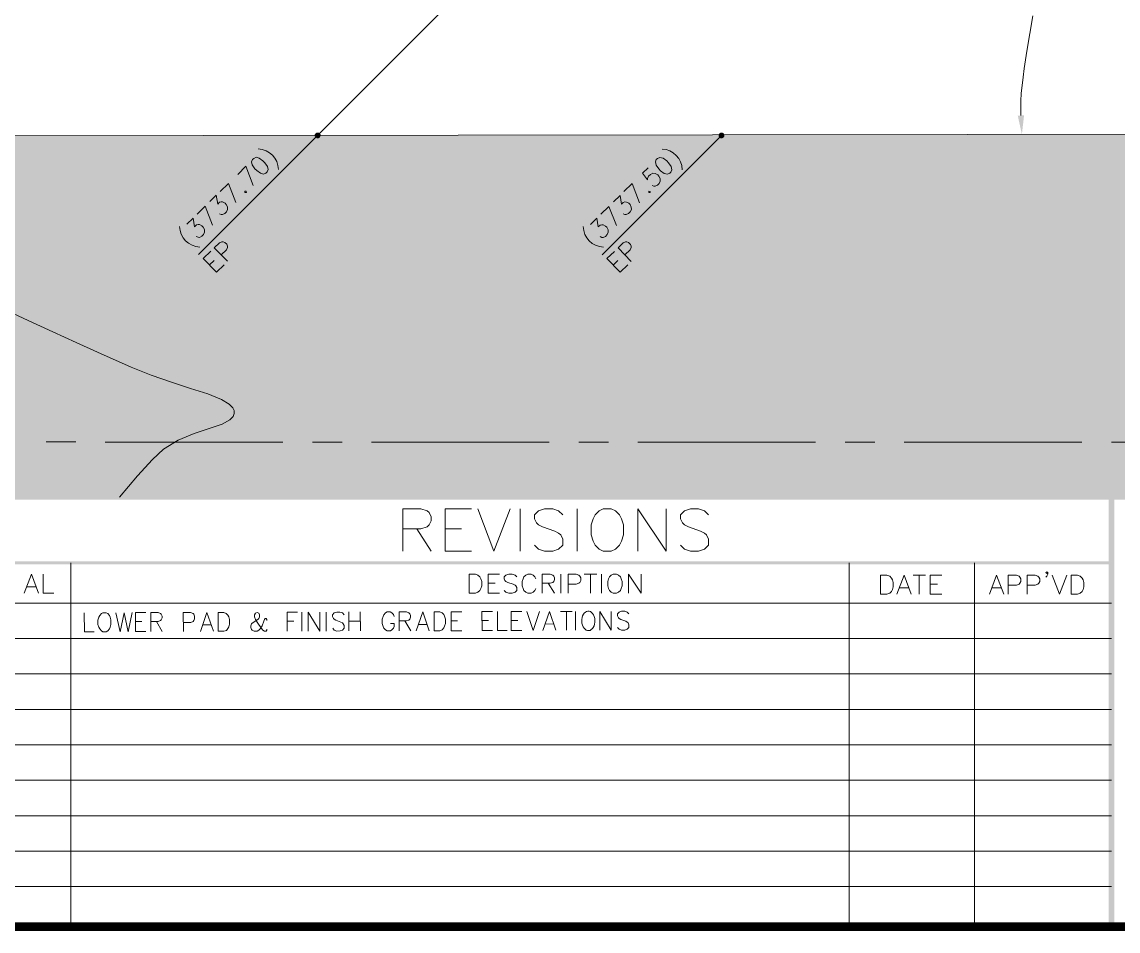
# Model space of a CAD drawing. Header units: millimetres. Extents: x -419 to 20046, y -14642 to 2638.
# Drawn here: x 7.836 to 12.466, y 0.481 to 4.32 of the extents above; entities that cross this region are included whole.
import ezdxf

# ---------------------------------------------------------------- set-up
doc = ezdxf.new("R2010")
doc.units = ezdxf.units.MM
for name, color, linetype in [('PDF11_----TX00', 7, 'Continuous'), ('PDF11_24x36$-$Yucca$Valley$TB$CUP$----TB02', 7, 'Continuous'), ('PDF11_24x36$-$Yucca$Valley$TB$CUP$----TB03', 7, 'Continuous'), ('PDF11_EXTO$EXMACL', 7, 'Continuous'), ('PDF11_EXTO$EXPNEP', 7, 'Continuous'), ('PDF11_PRPN$PRPNDY', 7, 'Continuous'), ('PDF11_VICINITY MAP', 7, 'Continuous')]:
    doc.layers.add(name, color=color, linetype=linetype)
for name, color, linetype, true_color in [('PDF11_0', 7, 'Continuous', 0xb3b3b3), ('PDF11_EXTO$--C3-Surface-EXTO', 7, 'Continuous', 0xb3b3b3), ('PDF11_EXTO$PRPNACHA', 7, 'Continuous', 0xebebeb)]:
    doc.layers.add(name, color=color, linetype=linetype, true_color=true_color)

msp = doc.modelspace()

# ---------------------------------------------------------------- hatches: boundary and pattern name
at = {"layer": 'PDF11_0', "transparency": 33554559}
for points in [[(12.0601, 3.8453), (12.0693, 3.9253), (12.0426, 3.9245)], [(9.0766, 3.8495), (9.0732, 3.8445), (9.0857, 3.8411)], [(9.0857, 3.8411), (9.0732, 3.8445), (9.0732, 3.8378)], [(9.0857, 3.8411), (9.0824, 3.8528), (9.0766, 3.8495)], [(9.0857, 3.8411), (9.0891, 3.8528), (9.0824, 3.8528)], [(9.0941, 3.8495), (9.0891, 3.8528), (9.0857, 3.8411)], [(9.0857, 3.8411), (9.0974, 3.8445), (9.0941, 3.8495)], [(9.0857, 3.8411), (9.0974, 3.8378), (9.0974, 3.8445)], [(10.7825, 3.8495), (10.7792, 3.8436), (10.7909, 3.8403)], [(10.7909, 3.8403), (10.7792, 3.8436), (10.7792, 3.837)], [(10.7909, 3.8403), (10.7875, 3.8528), (10.7825, 3.8495)], [(10.7909, 3.8403), (10.7942, 3.8528), (10.7875, 3.8528)], [(10.8, 3.8495), (10.7942, 3.8528), (10.7909, 3.8403)], [(10.7909, 3.8403), (10.8034, 3.8436), (10.8, 3.8495)], [(10.7909, 3.8403), (10.8034, 3.837), (10.8034, 3.8436)], [(9.0857, 3.8411), (9.0732, 3.8378), (9.0766, 3.832)], [(9.0766, 3.832), (9.0824, 3.8286), (9.0857, 3.8411)], [(9.0857, 3.8411), (9.0824, 3.8286), (9.0891, 3.8286)], [(9.0857, 3.8411), (9.0891, 3.8286), (9.0941, 3.832)], [(9.0941, 3.832), (9.0974, 3.8378), (9.0857, 3.8411)], [(10.7909, 3.8403), (10.7792, 3.837), (10.7825, 3.832)], [(10.7825, 3.832), (10.7875, 3.8286), (10.7909, 3.8403)], [(10.7909, 3.8403), (10.7875, 3.8286), (10.7942, 3.8286)], [(10.7909, 3.8403), (10.7942, 3.8286), (10.8, 3.832)], [(10.8, 3.832), (10.8034, 3.837), (10.7909, 3.8403)]]:
    msp.add_hatch(color=7, dxfattribs=at).paths.add_polyline_path(points)
at = {"layer": 'PDF11_EXTO$PRPNACHA', "transparency": 33554559}
for points in [[(3.2269, 3.8334), (3.2269, 3.8298), (19.3941, 3.8261), (15.2529, 3.8495)], [(3.2269, 3.8298), (3.2269, 3.8261), (19.3941, 3.8261)], [(3.2269, 3.8261), (3.2269, 3.826), (19.3949, 3.8253), (19.3941, 3.8261)], [(3.2269, 3.826), (3.2269, 3.8253), (19.3949, 3.8253)], [(3.2269, 3.7619), (3.2269, 3.7352), (19.6932, 3.6103), (19.3949, 3.8253)], [(3.2269, 3.8253), (3.2269, 3.7619), (19.3949, 3.8253)], [(3.2269, 3.7352), (3.2269, 3.6103), (19.6932, 3.6103)], [(27.9245, 3.61), (27.9245, 3.6103), (3.2269, 3.6103), (3.2269, 3.4248), (17.0843, 2.3141), (17.0961, 2.3141)], [(17.0801, 2.3141), (17.0843, 2.3141), (3.2269, 3.4248), (3.2269, 3.0142)], [(11.4609, 2.3135), (17.0801, 2.3141), (3.2269, 3.0142), (3.2269, 2.3135)]]:
    msp.add_hatch(color=256, dxfattribs=at).paths.add_polyline_path(points)

# ---------------------------------------------------------------- linework, layer by layer
at = {"layer": 'PDF11_----TX00', "lineweight": 20}
for points in [[(8.7474, 3.6761), (8.7815, 3.7103), (8.8132, 3.6295)], [(10.4983, 3.6295), (10.5058, 3.627), (10.5108, 3.6261), (10.5208, 3.6311), (10.5283, 3.6378), (10.5325, 3.6478), (10.5325, 3.6586), (10.5267, 3.6686), (10.5217, 3.6745), (10.5108, 3.6803), (10.5008, 3.6811), (10.4908, 3.6761), (10.4833, 3.6686), (10.4792, 3.6595), (10.4792, 3.6536), (10.4575, 3.6811), (10.4817, 3.7045)], [(8.674, 3.6045), (8.7082, 3.6378), (8.7399, 3.557)], [(10.3792, 3.6036), (10.4133, 3.6378), (10.445, 3.5561)], [(8.6299, 3.5611), (8.6565, 3.5878), (8.6632, 3.5511), (8.6707, 3.5586), (8.6782, 3.5603), (8.6832, 3.5603), (8.694, 3.5545), (8.699, 3.5495), (8.7049, 3.5386), (8.7049, 3.5286), (8.7007, 3.5186), (8.6932, 3.5111), (8.6832, 3.5069), (8.6782, 3.5069), (8.6707, 3.5103)], [(10.335, 3.5603), (10.3625, 3.587), (10.3692, 3.5511), (10.3758, 3.5578), (10.3833, 3.5603), (10.3892, 3.5595), (10.3992, 3.5545), (10.405, 3.5486), (10.41, 3.5378), (10.4108, 3.5278), (10.4058, 3.5178), (10.3983, 3.5111), (10.3883, 3.5061), (10.3833, 3.5069), (10.3758, 3.5094)], [(8.5757, 3.5078), (8.6099, 3.542), (8.6415, 3.4611)], [(10.2817, 3.5078), (10.3158, 3.5411), (10.3475, 3.4603)], [(8.5323, 3.4653), (8.559, 3.4911), (8.5657, 3.4553), (8.5732, 3.4628), (8.5807, 3.4644), (8.5857, 3.4644), (8.5957, 3.4586), (8.6015, 3.4528), (8.6074, 3.4428), (8.6074, 3.4319), (8.6032, 3.4219), (8.5957, 3.4153), (8.5857, 3.4103), (8.5807, 3.4111), (8.5724, 3.4136)], [(10.2375, 3.4644), (10.2642, 3.4911), (10.2708, 3.4544), (10.2783, 3.4619), (10.2858, 3.4636), (10.2908, 3.4636), (10.3017, 3.4578), (10.3067, 3.4528), (10.3125, 3.4419), (10.3125, 3.4319), (10.3083, 3.4219), (10.3008, 3.4144), (10.2908, 3.4103), (10.2858, 3.4103), (10.2783, 3.4136)], [(8.704, 3.3094), (8.6482, 3.3661), (8.6707, 3.3878), (8.6807, 3.3919), (8.6857, 3.3919), (8.6932, 3.3886), (8.7015, 3.3811), (8.704, 3.3728), (8.704, 3.3678), (8.6999, 3.3578), (8.6774, 3.3361)], [(10.41, 3.3086), (10.3542, 3.3661), (10.3758, 3.3869), (10.3858, 3.3919), (10.3908, 3.3919), (10.3983, 3.3886), (10.4067, 3.3803), (10.41, 3.3728), (10.41, 3.3678), (10.405, 3.3578), (10.3833, 3.3361)], [(8.6899, 3.2944), (8.6582, 3.2636), (8.6015, 3.3203), (8.634, 3.3519)], [(10.395, 3.2944), (10.3633, 3.2628), (10.3075, 3.3203), (10.3392, 3.3511)], [(8.6482, 3.3128), (8.6282, 3.2936)], [(10.3533, 3.3119), (10.3342, 3.2928)]]:
    msp.add_lwpolyline(points, dxfattribs=at)
for points in [[(8.8107, 3.7386), (8.8157, 3.7436), (8.8257, 3.7486), (8.8382, 3.7453), (8.854, 3.7336), (8.8624, 3.7253), (8.8732, 3.7095), (8.8765, 3.697), (8.8715, 3.687), (8.8665, 3.682), (8.8565, 3.6778), (8.844, 3.6811), (8.8282, 3.692), (8.8199, 3.7003), (8.809, 3.7161), (8.8057, 3.7295)], [(10.5158, 3.7386), (10.5208, 3.7436), (10.5308, 3.7478), (10.5442, 3.7445), (10.56, 3.7336), (10.5675, 3.7253), (10.5783, 3.7095), (10.5817, 3.6961), (10.5775, 3.6861), (10.5725, 3.6811), (10.5625, 3.677), (10.5492, 3.6803), (10.5333, 3.6911), (10.5258, 3.6995), (10.515, 3.7153), (10.5117, 3.7286)], [(8.7782, 3.6053), (8.7832, 3.6053), (8.784, 3.6003), (8.7782, 3.6003)], [(10.4842, 3.6053), (10.4892, 3.6045), (10.4892, 3.5995), (10.4842, 3.6003)]]:
    msp.add_lwpolyline(points, close=True, dxfattribs=at)
for centre, radius, start, end in [((8.8307, 3.6945), 0.0892, 1.6024, 87.844), ((10.5374, 3.6952), 0.0876, 0.5775, 88.31), ((8.5919, 3.4598), 0.0905, 182.3258, 267.1206), ((10.2948, 3.4567), 0.0873, 180.4012, 268.4862)]:
    msp.add_arc(centre, radius, start, end, dxfattribs=at)
at = {"layer": 'PDF11_0', "color": 7, "lineweight": 20}
for points in [[(12.1068, 4.3462), (12.081, 4.197), (12.0693, 4.1228), (12.0651, 4.087), (12.061, 4.052), (12.0576, 4.0187), (12.0551, 3.9853), (12.0551, 3.9545), (12.056, 3.9245)], [(8.5824, 3.3378), (9.0857, 3.8411)], [(10.2875, 3.3369), (10.7909, 3.8403)]]:
    msp.add_lwpolyline(points, dxfattribs=at)
at = {"layer": 'PDF11_0', "lineweight": 18}
msp.add_lwpolyline([(8.2482, 2.3135), (8.3248, 2.4027), (8.3882, 2.4719), (8.434, 2.5152), (8.4957, 2.5544), (8.5632, 2.5819), (8.6274, 2.6027), (8.6824, 2.6219), (8.714, 2.6394), (8.7282, 2.6544), (8.7324, 2.6669), (8.7332, 2.6735), (8.7324, 2.6794), (8.7274, 2.6902), (8.7115, 2.706), (8.679, 2.7261), (8.6207, 2.7494), (8.5482, 2.7727), (8.4673, 2.7986), (8.3815, 2.8277), (8.2973, 2.8619), (8.1548, 2.9261), (8.0656, 2.9661), (7.9673, 3.0111), (7.8631, 3.0586), (7.754, 3.1102)], dxfattribs=at)
at = {"layer": 'PDF11_24x36$-$Yucca$Valley$TB$CUP$----TB02', "lineweight": 0, "const_width": 0.0375}
msp.add_lwpolyline([(35.4024, 0.4996), (35.4024, 23.5006), (0.9184, 23.5006), (0.9184, 0.4996)], close=True, dxfattribs=at)
at = {"layer": 'PDF11_24x36$-$Yucca$Valley$TB$CUP$----TB02', "lineweight": 18}
for points in [[(8.0423, 0.5184), (8.0423, 2.036)], [(11.3301, 0.5184), (11.3301, 2.036)], [(11.8593, 0.5184), (11.8593, 2.036)], [(6.5447, 1.866), (12.4385, 1.866)], [(6.5447, 1.7168), (12.4385, 1.7168)], [(6.5447, 1.5668), (12.4385, 1.5668)], [(6.5447, 1.4168), (12.4385, 1.4168)], [(6.5447, 1.2668), (12.4385, 1.2668)], [(6.5447, 1.1176), (12.4385, 1.1176)], [(6.5447, 0.9676), (12.4385, 0.9676)], [(6.5447, 0.8176), (12.4385, 0.8176)], [(6.5447, 0.6684), (12.4385, 0.6684)]]:
    msp.add_lwpolyline(points, dxfattribs=at)
at = {"layer": 'PDF11_24x36$-$Yucca$Valley$TB$CUP$----TB02', "transparency": 33554559}
for points in [[(0.9367, 2.3277), (0.9367, 2.3027), (35.3837, 2.3277)], [(0.9367, 2.3027), (35.3837, 2.3277), (35.3837, 2.3027)], [(12.426, 0.5184), (12.451, 0.5184), (12.426, 2.3152)], [(12.451, 0.5184), (12.426, 2.3152), (12.451, 2.3152)], [(6.5447, 2.0418), (6.5447, 2.0293), (12.4385, 2.0418)], [(6.5447, 2.0293), (12.4385, 2.0418), (12.4385, 2.0293)]]:
    msp.add_solid(points, dxfattribs=at)
at = {"layer": 'PDF11_24x36$-$Yucca$Valley$TB$CUP$----TB03', "lineweight": 20}
for points in [[(9.4449, 2.0852), (9.4449, 2.2643), (9.5216, 2.2643), (9.5474, 2.256), (9.5558, 2.2477), (9.5641, 2.2302), (9.5641, 2.2135), (9.5558, 2.196), (9.5474, 2.1877), (9.5216, 2.1793), (9.4449, 2.1793)], [(9.7358, 2.0852), (9.6241, 2.0852), (9.6241, 2.2643), (9.7358, 2.2643)], [(9.7616, 2.2643), (9.83, 2.0852), (9.8983, 2.2643)], [(9.9408, 2.2643), (9.9408, 2.0852)], [(10.1208, 2.2385), (10.1033, 2.256), (10.0783, 2.2643), (10.0441, 2.2643), (10.0183, 2.256), (10.0008, 2.2385), (10.0008, 2.2218), (10.0091, 2.2043), (10.0183, 2.196), (10.035, 2.1877), (10.0866, 2.1702), (10.1033, 2.1618), (10.1125, 2.1535), (10.1208, 2.136), (10.1208, 2.1102), (10.1033, 2.0935), (10.0783, 2.0852), (10.0441, 2.0852), (10.0183, 2.0935), (10.0008, 2.1102)], [(10.1808, 2.2643), (10.1808, 2.0852)], [(10.4375, 2.0852), (10.4375, 2.2643), (10.5575, 2.0852), (10.5575, 2.2643)], [(10.7367, 2.2385), (10.72, 2.256), (10.6942, 2.2643), (10.66, 2.2643), (10.6342, 2.256), (10.6175, 2.2385), (10.6175, 2.2218), (10.6258, 2.2043), (10.6342, 2.196), (10.6517, 2.1877), (10.7025, 2.1702), (10.72, 2.1618), (10.7284, 2.1535), (10.7367, 2.136), (10.7367, 2.1102), (10.72, 2.0935), (10.6942, 2.0852), (10.66, 2.0852), (10.6342, 2.0935), (10.6175, 2.1102)], [(9.5049, 2.1793), (9.5641, 2.0852)], [(9.6241, 2.1793), (9.6933, 2.1793)], [(12.1701, 1.9952), (12.166, 1.991), (12.1618, 1.9952), (12.166, 1.9985), (12.1701, 1.9952), (12.1701, 1.9877), (12.166, 1.9802), (12.1618, 1.976)], [(7.8456, 1.9077), (7.8765, 1.9877), (7.9065, 1.9077)], [(7.9256, 1.9877), (7.9256, 1.9077), (7.9715, 1.9077)], [(9.8541, 1.9077), (9.805, 1.9077), (9.805, 1.9877), (9.8541, 1.9877)], [(9.805, 1.9502), (9.835, 1.9502)], [(9.9266, 1.9768), (9.9191, 1.9843), (9.9075, 1.9877), (9.8925, 1.9877), (9.8808, 1.9843), (9.8733, 1.9768), (9.8733, 1.9685), (9.8766, 1.961), (9.8808, 1.9577), (9.8883, 1.9535), (9.9108, 1.946), (9.9191, 1.9418), (9.9225, 1.9385), (9.9266, 1.931), (9.9266, 1.9193), (9.9191, 1.9118), (9.9075, 1.9077), (9.8925, 1.9077), (9.8808, 1.9118), (9.8733, 1.9193)], [(10.0066, 1.9685), (10.0025, 1.9768), (9.995, 1.9843), (9.9875, 1.9877), (9.9725, 1.9877), (9.9641, 1.9843), (9.9566, 1.9768), (9.9533, 1.9685), (9.9491, 1.9577), (9.9491, 1.9385), (9.9533, 1.9268), (9.9566, 1.9193), (9.9641, 1.9118), (9.9725, 1.9077), (9.9875, 1.9077), (9.995, 1.9118), (10.0025, 1.9193), (10.0066, 1.9268)], [(10.0333, 1.9077), (10.0333, 1.9877), (10.0675, 1.9877), (10.0783, 1.9843), (10.0825, 1.9802), (10.0858, 1.9727), (10.0858, 1.9652), (10.0825, 1.9577), (10.0783, 1.9535), (10.0675, 1.9502), (10.0333, 1.9502)], [(10.0591, 1.9502), (10.0858, 1.9077)], [(10.1125, 1.9877), (10.1125, 1.9077)], [(10.1433, 1.9077), (10.1433, 1.9877), (10.1775, 1.9877), (10.1891, 1.9843), (10.1925, 1.9802), (10.1966, 1.9727), (10.1966, 1.961), (10.1925, 1.9535), (10.1891, 1.9502), (10.1775, 1.946), (10.1433, 1.946)], [(10.2117, 1.9877), (10.265, 1.9877)], [(10.2383, 1.9877), (10.2383, 1.9077)], [(10.2842, 1.9877), (10.2842, 1.9077)], [(10.3983, 1.9077), (10.3983, 1.9877), (10.4517, 1.9077), (10.4517, 1.9877)], [(11.5318, 1.9035), (11.5626, 1.9835), (11.5926, 1.9035)], [(11.6009, 1.9835), (11.6534, 1.9835)], [(11.6268, 1.9835), (11.6268, 1.9035)], [(11.7226, 1.9035), (11.6726, 1.9035), (11.6726, 1.9835), (11.7226, 1.9835)], [(11.6726, 1.946), (11.7034, 1.946)], [(11.9226, 1.9035), (11.9526, 1.9835), (11.9835, 1.9035)], [(12.0026, 1.9035), (12.0026, 1.9835), (12.0368, 1.9835), (12.0485, 1.9802), (12.0518, 1.976), (12.056, 1.9685), (12.056, 1.9568), (12.0518, 1.9493), (12.0485, 1.946), (12.0368, 1.9418), (12.0026, 1.9418)], [(12.0826, 1.9035), (12.0826, 1.9835), (12.1168, 1.9835), (12.1276, 1.9802), (12.1318, 1.976), (12.136, 1.9685), (12.136, 1.9568), (12.1318, 1.9493), (12.1276, 1.946), (12.1168, 1.9418), (12.0826, 1.9418)], [(12.1885, 1.9835), (12.2193, 1.9035), (12.2493, 1.9835)], [(7.8573, 1.9343), (7.8948, 1.9343)], [(11.5434, 1.9302), (11.5818, 1.9302)], [(11.9343, 1.9302), (11.9718, 1.9302)]]:
    msp.add_lwpolyline(points, dxfattribs=at)
for points in [[(10.2917, 2.2643), (10.275, 2.256), (10.2575, 2.2385), (10.2492, 2.2218), (10.2408, 2.196), (10.2408, 2.1535), (10.2492, 2.1277), (10.2575, 2.1102), (10.275, 2.0935), (10.2917, 2.0852), (10.3258, 2.0852), (10.3433, 2.0935), (10.3608, 2.1102), (10.3692, 2.1277), (10.3775, 2.1535), (10.3775, 2.196), (10.3692, 2.2218), (10.3608, 2.2385), (10.3433, 2.256), (10.3258, 2.2643)], [(9.7249, 1.9077), (9.7249, 1.9877), (9.7516, 1.9877), (9.7624, 1.9843), (9.7708, 1.9768), (9.7741, 1.9685), (9.7783, 1.9577), (9.7783, 1.9385), (9.7741, 1.9268), (9.7708, 1.9193), (9.7624, 1.9118), (9.7516, 1.9077)], [(10.3333, 1.9877), (10.3258, 1.9843), (10.3183, 1.9768), (10.3142, 1.9685), (10.3108, 1.9577), (10.3108, 1.9385), (10.3142, 1.9268), (10.3183, 1.9193), (10.3258, 1.9118), (10.3333, 1.9077), (10.3483, 1.9077), (10.3558, 1.9118), (10.3642, 1.9193), (10.3675, 1.9268), (10.3717, 1.9385), (10.3717, 1.9577), (10.3675, 1.9685), (10.3642, 1.9768), (10.3558, 1.9843), (10.3483, 1.9877)], [(11.4634, 1.9035), (11.4634, 1.9835), (11.4901, 1.9835), (11.5018, 1.9802), (11.5093, 1.9718), (11.5134, 1.9643), (11.5168, 1.9535), (11.5168, 1.9343), (11.5134, 1.9227), (11.5093, 1.9152), (11.5018, 1.9077), (11.4901, 1.9035)], [(12.2685, 1.9035), (12.2685, 1.9835), (12.2952, 1.9835), (12.3068, 1.9802), (12.3143, 1.9718), (12.3185, 1.9643), (12.3218, 1.9535), (12.3218, 1.9343), (12.3185, 1.9227), (12.3143, 1.9152), (12.3068, 1.9077), (12.2952, 1.9035)]]:
    msp.add_lwpolyline(points, close=True, dxfattribs=at)
at = {"layer": 'PDF11_EXTO$--C3-Surface-EXTO', "lineweight": 18}
msp.add_lwpolyline([(8.2482, 2.3135), (8.3248, 2.4027), (8.3882, 2.4719), (8.434, 2.5152), (8.4957, 2.5544), (8.5632, 2.5819), (8.6274, 2.6027), (8.6824, 2.6219), (8.714, 2.6394), (8.7282, 2.6544), (8.7324, 2.6669), (8.7332, 2.6735), (8.7324, 2.6794), (8.7274, 2.6902), (8.7115, 2.706), (8.679, 2.7261), (8.6207, 2.7494), (8.5482, 2.7727), (8.4673, 2.7986), (8.3815, 2.8277), (8.2973, 2.8619), (8.1548, 2.9261), (8.0656, 2.9661), (7.9673, 3.0111), (7.8631, 3.0586), (7.754, 3.1102)], dxfattribs=at)
at = {"layer": 'PDF11_EXTO$EXMACL', "lineweight": 18}
for points in [[(8.0631, 2.5469), (7.9381, 2.5469)], [(8.9382, 2.546), (8.1882, 2.546)], [(9.1882, 2.546), (9.0632, 2.546)], [(10.0633, 2.546), (9.3132, 2.546)], [(10.3133, 2.546), (10.1883, 2.546)], [(11.1884, 2.5452), (10.4383, 2.546)], [(11.4384, 2.5452), (11.3134, 2.5452)], [(12.3135, 2.5452), (11.5634, 2.5452)], [(12.5635, 2.5452), (12.4385, 2.5452)]]:
    msp.add_lwpolyline(points, dxfattribs=at)
at = {"layer": 'PDF11_EXTO$EXPNEP', "lineweight": 13}
msp.add_lwpolyline([(24.1094, 4.252), (23.0943, 3.7928), (22.961, 3.6453), (19.6932, 3.6103), (19.354, 3.8545), (3.2269, 3.8333)], dxfattribs=at)
at = {"layer": 'PDF11_PRPN$PRPNDY', "lineweight": 20}
msp.add_lwpolyline([(9.0857, 3.8411), (10.7917, 5.5463), (10.7934, 12.646), (10.7934, 12.696), (12.3935, 12.696), (12.3935, 12.646), (12.5935, 12.646), (12.5935, 12.696), (13.5936, 12.696)], dxfattribs=at)
at = {"layer": 'PDF11_VICINITY MAP', "lineweight": 20}
for points in [[(8.099, 1.8251), (8.0998, 1.7451), (8.1407, 1.7451)], [(8.2332, 1.8251), (8.2507, 1.7451), (8.2673, 1.8251), (8.2848, 1.7451), (8.3015, 1.826)], [(8.3598, 1.746), (8.3157, 1.746), (8.3157, 1.826), (8.3598, 1.826)], [(8.3807, 1.746), (8.3807, 1.826), (8.4115, 1.826), (8.4215, 1.8218), (8.4248, 1.8185), (8.4282, 1.811), (8.4282, 1.8035), (8.4248, 1.7951), (8.4215, 1.7918), (8.4115, 1.7876), (8.3807, 1.7876)], [(8.5182, 1.746), (8.5173, 1.826), (8.5482, 1.826), (8.559, 1.8226), (8.5624, 1.8185), (8.5657, 1.811), (8.5657, 1.7993), (8.5624, 1.7918), (8.559, 1.7885), (8.549, 1.7843), (8.5173, 1.7843)], [(8.5899, 1.746), (8.6174, 1.8268), (8.6449, 1.7468)], [(8.8707, 1.7926), (8.8707, 1.7968), (8.8674, 1.8001), (8.864, 1.8001), (8.8607, 1.7968), (8.8574, 1.7893), (8.8507, 1.7701), (8.8432, 1.7585), (8.8365, 1.751), (8.8299, 1.7468), (8.8165, 1.7468), (8.809, 1.751), (8.8057, 1.7543), (8.8024, 1.7626), (8.8024, 1.7701), (8.8057, 1.7776), (8.809, 1.781), (8.8332, 1.7968), (8.8365, 1.8001), (8.8399, 1.8076), (8.8399, 1.816), (8.8365, 1.8235), (8.8299, 1.8268), (8.8232, 1.8235), (8.819, 1.816), (8.819, 1.8076), (8.8232, 1.7968), (8.8299, 1.7851), (8.8474, 1.7585), (8.854, 1.751), (8.8607, 1.7468), (8.8674, 1.7468), (8.8707, 1.751), (8.8707, 1.7551)], [(8.9565, 1.7476), (8.9565, 1.8276), (9.0007, 1.8276)], [(9.0182, 1.7476), (9.0182, 1.8276)], [(9.0457, 1.7476), (9.0457, 1.8276), (9.0941, 1.7476), (9.0941, 1.8276)], [(9.1216, 1.7476), (9.1207, 1.8276)], [(9.1966, 1.8168), (9.1899, 1.8243), (9.1791, 1.8276), (9.1657, 1.8276), (9.1557, 1.8243), (9.1482, 1.8168), (9.1482, 1.8093), (9.1524, 1.801), (9.1557, 1.7976), (9.1624, 1.7935), (9.1832, 1.786), (9.1899, 1.7826), (9.1932, 1.7785), (9.1966, 1.771), (9.1966, 1.7593), (9.1899, 1.7518), (9.1799, 1.7485), (9.1657, 1.7476), (9.1557, 1.7518), (9.1491, 1.7593)], [(9.2174, 1.7485), (9.2174, 1.8285)], [(9.2649, 1.8285), (9.2657, 1.7485)], [(9.4091, 1.8093), (9.4058, 1.8176), (9.3991, 1.8251), (9.3916, 1.8285), (9.3783, 1.8285), (9.3716, 1.8251), (9.3649, 1.8168), (9.3616, 1.8093), (9.3574, 1.7985), (9.3574, 1.7793), (9.3616, 1.7676), (9.3649, 1.7601), (9.3716, 1.7526), (9.3783, 1.7485), (9.3924, 1.7485), (9.3991, 1.7526), (9.4058, 1.7601), (9.4091, 1.7676), (9.4091, 1.7793), (9.3924, 1.7793)], [(9.4299, 1.7485), (9.4299, 1.8285), (9.4608, 1.8285), (9.4708, 1.8251), (9.4741, 1.821), (9.4774, 1.8135), (9.4774, 1.806), (9.4741, 1.7985), (9.4708, 1.7943), (9.4608, 1.791), (9.4299, 1.791)], [(9.5016, 1.7493), (9.5291, 1.8293), (9.5566, 1.7493)], [(9.6941, 1.7493), (9.6491, 1.7493), (9.6491, 1.8293), (9.6941, 1.8293)], [(9.8241, 1.7501), (9.7799, 1.7501), (9.7791, 1.8301), (9.8241, 1.8301)], [(9.845, 1.8301), (9.845, 1.7501), (9.8858, 1.7501)], [(9.9475, 1.7501), (9.9033, 1.7501), (9.9025, 1.8301), (9.9475, 1.8301)], [(9.9683, 1.8301), (9.9958, 1.7501), (10.0225, 1.8301)], [(10.0366, 1.7501), (10.0641, 1.831), (10.0916, 1.751)], [(10.1116, 1.831), (10.16, 1.831)], [(10.1358, 1.831), (10.1366, 1.751)], [(10.1741, 1.751), (10.1741, 1.831)], [(10.2767, 1.751), (10.2767, 1.831), (10.325, 1.751), (10.325, 1.831)], [(10.4, 1.8201), (10.3933, 1.8276), (10.3825, 1.8318), (10.3692, 1.8318), (10.3592, 1.8276), (10.3525, 1.8201), (10.3525, 1.8126), (10.3558, 1.8043), (10.3592, 1.801), (10.3658, 1.7968), (10.3867, 1.7893), (10.3933, 1.786), (10.3967, 1.7818), (10.4, 1.7743), (10.4, 1.7626), (10.3933, 1.7551), (10.3833, 1.7518), (10.3692, 1.7518), (10.3592, 1.7551), (10.3525, 1.7626)], [(8.3157, 1.7876), (8.3432, 1.7876)], [(8.4048, 1.7876), (8.429, 1.746)], [(8.5999, 1.7735), (8.634, 1.7735)], [(8.9565, 1.7893), (8.9841, 1.7893)], [(9.2174, 1.7901), (9.2649, 1.7901)], [(9.4541, 1.791), (9.4783, 1.7493)], [(9.5124, 1.776), (9.5466, 1.776)], [(9.6491, 1.791), (9.6766, 1.791)], [(9.7799, 1.7918), (9.8066, 1.7918)], [(9.9033, 1.7918), (9.9308, 1.7918)], [(10.0466, 1.7768), (10.0816, 1.7776)]]:
    msp.add_lwpolyline(points, dxfattribs=at)
for points in [[(8.1782, 1.8251), (8.1715, 1.8218), (8.1648, 1.8135), (8.1615, 1.806), (8.1573, 1.7943), (8.1573, 1.776), (8.1615, 1.7643), (8.1648, 1.7568), (8.1715, 1.7493), (8.1782, 1.7451), (8.1923, 1.7451), (8.199, 1.7493), (8.2057, 1.7568), (8.209, 1.7643), (8.2123, 1.776), (8.2123, 1.7951), (8.209, 1.806), (8.2057, 1.8135), (8.199, 1.8218), (8.1915, 1.8251)], [(8.6657, 1.7468), (8.6649, 1.8268), (8.689, 1.8268), (8.699, 1.8226), (8.7065, 1.8151), (8.7099, 1.8076), (8.7132, 1.796), (8.7132, 1.7768), (8.7099, 1.766), (8.7065, 1.7585), (8.6999, 1.7501), (8.689, 1.7468)], [(9.5774, 1.7493), (9.5774, 1.8293), (9.6008, 1.8293), (9.6116, 1.8251), (9.6183, 1.8176), (9.6216, 1.8101), (9.6249, 1.7985), (9.6249, 1.7801), (9.6216, 1.7685), (9.6183, 1.761), (9.6116, 1.7535), (9.6016, 1.7493)]]:
    msp.add_lwpolyline(points, close=True, dxfattribs=at)
msp.add_ellipse((10.2287, 1.7909), major_axis=(-0.0005, 0.0414), ratio=0.669814, start_param=0.2404982386864318, end_param=6.523683545866017, dxfattribs=at)

doc.saveas('drawing.dxf')
